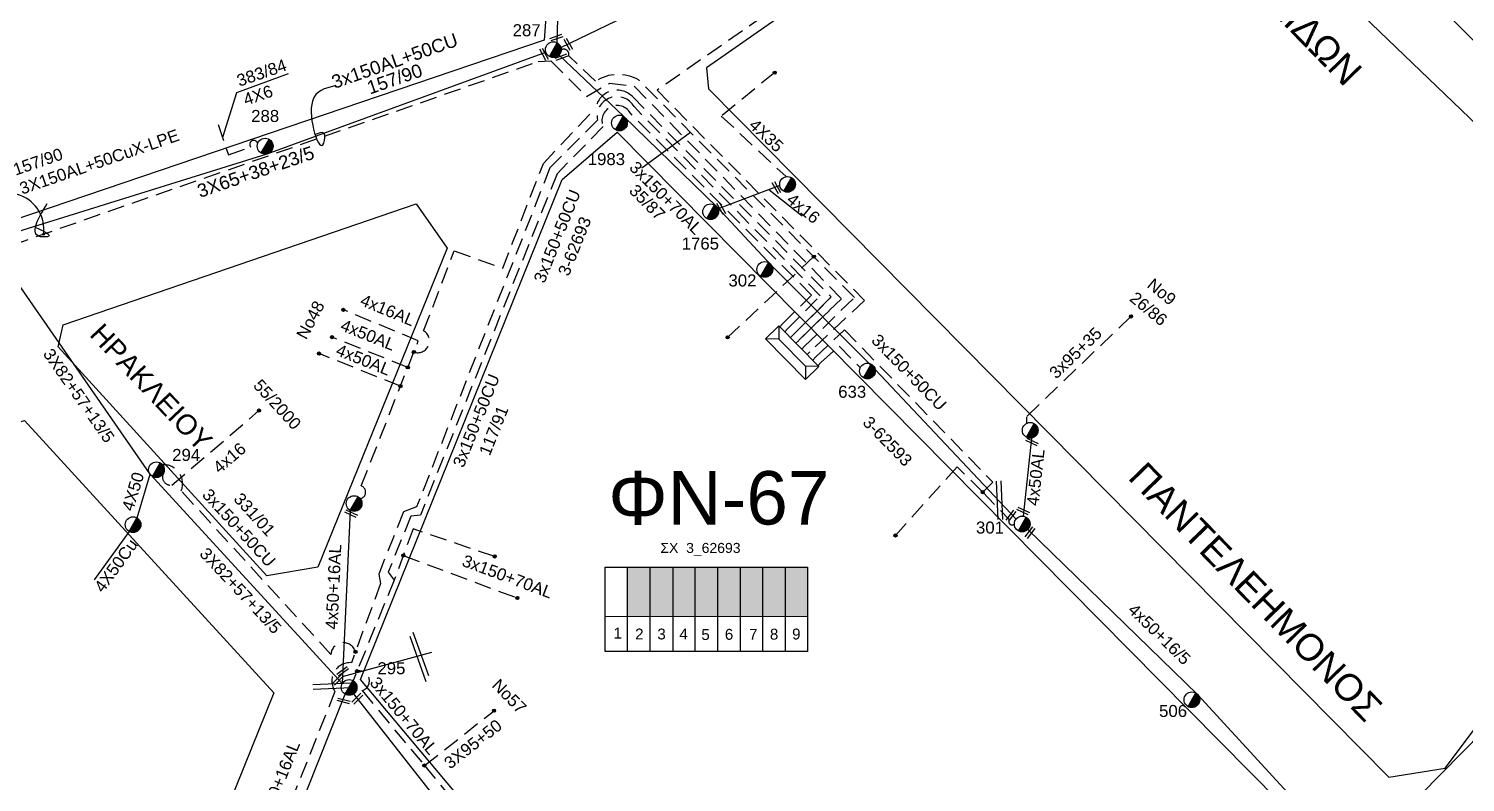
# Model space of a CAD drawing. Header units: millimetres. Extents: x 1421 to 7149, y 883 to 1925.
# Drawn here: x 5531.3 to 5746.6, y 1539.6 to 1652.5 of the extents above; entities that cross this region are included whole.
import ezdxf
from ezdxf.enums import TextEntityAlignment as Align

# ---------------------------------------------------------------- set-up
doc = ezdxf.new("R2010")
doc.units = ezdxf.units.MM
doc.linetypes.add('DASHED', pattern=[19.05, 12.7, -6.35])
for name, color, linetype in [('3x65+38+23_5', 7, 'Continuous'), ('3x82+57+13_5', 7, 'Continuous'), ('4 X 50 + 13.5', 7, 'SYN_LINE'), ('4X35', 7, 'DASHED'), ('4x50+16_5', 7, 'Continuous'), ('Pillar', 7, 'Continuous'), ('Άγνωστα', 7, 'Continuous'), ('Γυμνά εναέρια ΧΤ (3Φ)   4x16AL', 7, 'Continuous'), ('Γυμνά εναέρια ΧΤ (3Φ)   4x50CU', 7, 'Continuous'), ('Γυμνά εναέρια ΧΤ (3Φ) 4x50AL', 7, 'Continuous'), ('Γυμνά εναέρια ΧΤ και ΦΟΠ (3Φ)   4x50+16AL', 7, 'Continuous'), ('Καλωδια Χ.Τ 3x95+35', 7, 'DASHED'), ('Καλωδια ΧΤ  3X95+50', 7, 'Continuous'), ('Καλώδια ΧΤ   3x150+50CU', 7, 'DASHED'), ('Καλώδια ΧΤ   3x150+70AL', 7, 'DASHED'), ('Καλώδια ΧΤ   3x150+70AL @ 1', 7, 'DASHED'), ('Καλώδια ΧΤ   3x150AL+50CU', 7, 'DASHED'), ('Μηχανική τομή', 7, 'Continuous'), ('Στύλος ΦΜ', 7, 'Continuous'), ('Στύλος ΦΜ @ 1', 7, 'Continuous'), ('Συνδέσεις', 7, 'Continuous'), ('Συνεστραμμένα ΧΤ   3x70+54.6+25 AL', 7, 'SYN_LINE'), ('Τομή', 7, 'Continuous'), ('Υποσταθμός πόλεως', 7, 'Continuous'), ('Υπόβαθρο ΔΕΗ', 7, 'Continuous'), ('Υπόγεια καλώδια Παροχών ΧΤ   4x16AL', 7, 'DASHED'), ('Υπόγεια καλώδια Παροχών ΧΤ   4x50AL', 7, 'DASHED')]:
    doc.layers.add(name, color=color, linetype=linetype)
doc.styles.add('arial', font='ARIAL.TTF')
doc.styles.get("Standard").update_dxf_attribs({"font": 'ARIAL.TTF'})
doc.linetypes.add('SYN_LINE', pattern='A,0.5,-0.0001,["/\\/\\/\\/",Standard,S=0.1,R=0,X=0,Y=-0.05],-0.25', length=0.7501)

# ---------------------------------------------------------------- blocks, each defined once
blk = doc.blocks.new('ΥΠΑΡΧΩΝ ΤΣΙΜΕΝΤΕΝΙΟΣ ΣΤΥΛΟΣ')
at = {"layer": 'Στύλος ΦΜ'}
blk.add_hatch(color=256, dxfattribs=at).paths.add_polyline_path([(-1.29, -2.28, 0.574793), (2.62, 0, 0.268822), (1.3, 2.27)])
blk.add_line((-1.29, -2.28), (1.3, 2.27), dxfattribs=at)
blk.add_circle((0, 0), 2.62, dxfattribs=at)
at = {"layer": 'Στύλος ΦΜ', "flags": 4}
for tag, p in [('ΑΡΙΘΜΟΣ', (-4.68, 8.05)), ('ΤΥΠΟΣ', (-4.91, 3.03))]:
    blk.add_attdef(tag, p, '', height=4, dxfattribs=at)
blk = doc.blocks.new('ΥΠΟΣΤΑΘΜΟΣ ΠΟΛΕΩΣ 8 ΑΝΑΧΩΡΗΣΕΩΝ')
at = {"layer": 'Υποσταθμός πόλεως', "linetype": 'Continuous', "ltscale": 40}
for p, q in [((-8.18, -2.82), (-8.18, -4)), ((-5.9, -2.82), (-5.9, -4)), ((-3.55, -2.82), (-3.55, -4)), ((-1.28, -2.82), (-1.28, -4)), ((1.23, -2.82), (1.23, -4)), ((3.56, -2.82), (3.56, -4)), ((6.03, -2.82), (6.03, -4)), ((8.16, -2.82), (8.16, -4))]:
    blk.add_line(p, q, dxfattribs=at)
blk.add_lwpolyline([(-8.57, 2.82), (8.57, 2.82), (8.57, -2.82), (-8.57, -2.82)], close=True, dxfattribs=at)
for points in [[(-5.75, 0), (-8.57, 2.82)], [(5.75, 0), (8.57, 2.82)], [(-8.57, -2.82), (-5.75, 0)], [(-5.75, 0), (5.75, 0)], [(8.57, -2.82), (5.75, 0)]]:
    blk.add_lwpolyline(points, dxfattribs=at)
at = {"layer": 'Υποσταθμός πόλεως', "linetype": 'SYN_LINE', "ltscale": 40, "flags": 1}
for tag, p in [('ΜΕΤΑΣΧΗΜΑΤΙΣΜΟΣ', (9.59, 1.44)), ('ΙΣΧΥΣ', (9.57, -1.35)), ('ΑΡΙΘΜΟΣ', (9.69, -4.07))]:
    blk.add_attdef(tag, p, '', height=1.8, dxfattribs=at)
blk = doc.blocks.new('_ΣΥΝΔΕΣΗ')
at = {"layer": 'Συνδέσεις', "linetype": 'SYN_LINE', "ltscale": 40}
blk.add_hatch(color=256, dxfattribs=at).paths.add_polyline_path([(0.5, -0.01, 1), (-0.5, -0.01, 1)])
at = {"layer": 'Συνδέσεις'}
blk.add_circle((0, -0.01), 0.5, dxfattribs=at)
blk = doc.blocks.new('ΜΗΧΑΝΙΚΗ ΤΟΜΗ')
at = {"layer": 'Μηχανική τομή', "ltscale": 40}
for p, q in [((-3.67, 1.17), (3.91, 1.17)), ((3.91, -0.38), (-3.67, -0.38))]:
    blk.add_line(p, q, dxfattribs=at)
blk = doc.blocks.new('ΤΟΜΗ')
at = {"layer": 'Τομή', "ltscale": 40}
for p, q in [((10.95, 0.22), (-12.13, 0.22)), ((10.95, -2.57), (-12.13, -2.57))]:
    blk.add_line(p, q, dxfattribs=at)

msp = doc.modelspace()

# ---------------------------------------------------------------- hatches: boundary and pattern name
at = {"layer": 'Pillar', "linetype": 'DASHED', "lineweight": -3, "ltscale": 0.2}
h = msp.add_hatch(color=151, dxfattribs=at)
h.dxf.hatch_style = 1
h.paths.add_polyline_path([(5621.01, 1564.43), (5624.4, 1564.43), (5624.4, 1571.81), (5621.01, 1571.81)])
h = msp.add_hatch(color=27, dxfattribs=at)
h.dxf.hatch_style = 1
h.paths.add_polyline_path([(5624.49, 1564.44), (5627.87, 1564.43), (5627.87, 1571.81), (5624.49, 1571.81)])
h = msp.add_hatch(color=1, dxfattribs=at)
h.dxf.hatch_style = 1
h.paths.add_polyline_path([(5627.89, 1564.36), (5631.18, 1564.35), (5631.18, 1571.72), (5627.89, 1571.72)])
h = msp.add_hatch(color=50, dxfattribs=at)
h.dxf.hatch_style = 1
h.paths.add_polyline_path([(5634.57, 1571.78), (5631.19, 1571.78), (5631.19, 1564.41), (5634.57, 1564.41)])
h = msp.add_hatch(color=30, dxfattribs=at)
h.dxf.hatch_style = 1
h.paths.add_polyline_path([(5638.09, 1571.75), (5634.65, 1571.75), (5634.65, 1564.38), (5638.09, 1564.38)])
h = msp.add_hatch(color=85, dxfattribs=at)
h.dxf.hatch_style = 1
h.paths.add_polyline_path([(5641.37, 1571.78), (5637.98, 1571.78), (5637.98, 1564.4), (5641.37, 1564.4)])
h = msp.add_hatch(color=5, dxfattribs=at)
h.dxf.hatch_style = 1
h.paths.add_polyline_path([(5644.72, 1571.79), (5641.34, 1571.79), (5641.34, 1564.41), (5644.72, 1564.41)])
h = msp.add_hatch(color=6, dxfattribs=at)
h.dxf.hatch_style = 1
h.paths.add_polyline_path([(5648.04, 1571.79), (5644.66, 1571.79), (5644.66, 1564.41), (5648.04, 1564.41)])

# ---------------------------------------------------------------- linework, layer by layer
at = {"layer": '3x65+38+23_5', "color": 30, "lineweight": -3, "ltscale": 0.2}
for points in [[(5567.03, 1633.76), (5608.8, 1648.98)], [(5527.42, 1621.42), (5567.03, 1633.76)]]:
    msp.add_lwpolyline(points, dxfattribs=at)
at = {"layer": '3x82+57+13_5', "color": 1, "lineweight": -3, "ltscale": 0.2}
for p, q in [((5549.47, 1585.73), (5525.73, 1620)), ((5578.29, 1554.35), (5549.47, 1585.73))]:
    msp.add_line(p, q, dxfattribs=at)
at = {"layer": '3x82+57+13_5', "color": 6, "lineweight": -3, "ltscale": 0.1}
msp.add_lwpolyline([(5579.99, 1552.8), (5606.52, 1518.95), (5619.06, 1507.1)], dxfattribs=at)
at = {"layer": '4 X 50 + 13.5', "color": 85, "lineweight": -3, "ltscale": 20}
msp.add_lwpolyline([(5696.35, 1703.58), (5712.7, 1685.25), (5741.13, 1657.42), (5768.9, 1629.89), (5792.75, 1607.84)], dxfattribs=at)
at = {"layer": '4X35', "color": 30, "lineweight": -3, "ltscale": 0.2}
msp.add_lwpolyline([(5643.09, 1645.92), (5635.09, 1639.41), (5644.79, 1630.33)], dxfattribs=at)
at = {"layer": '4x50+16_5', "color": 30, "lineweight": -3, "ltscale": 0.1}
msp.add_lwpolyline([(5679.26, 1579), (5658.14, 1601.42), (5642.63, 1617), (5634.47, 1625.74), (5620.41, 1639.39), (5610.77, 1648.55)], dxfattribs=at)
at = {"layer": '4x50+16_5', "color": 50, "lineweight": -3, "ltscale": 0.1}
msp.add_lwpolyline([(5681.03, 1577.44), (5706.53, 1552.67), (5728.92, 1528.21)], dxfattribs=at)
at = {"layer": 'Pillar', "lineweight": -3, "ltscale": 40}
for points in [[(5617.68, 1559.16), (5617.68, 1571.8), (5648.02, 1571.8), (5648.02, 1559.13), (5617.68, 1559.17)], [(5621.01, 1559.16), (5621.01, 1571.8)], [(5624.45, 1559.16), (5624.45, 1571.8)], [(5627.89, 1559.15), (5627.89, 1571.8)], [(5631.19, 1559.15), (5631.19, 1571.8)], [(5634.57, 1559.15), (5634.57, 1571.8)], [(5637.97, 1559.14), (5637.97, 1571.8)], [(5641.31, 1559.14), (5641.31, 1571.8)], [(5644.7, 1559.14), (5644.7, 1571.8)], [(5617.68, 1564.45), (5648.02, 1564.42)]]:
    msp.add_lwpolyline(points, dxfattribs=at)
at = {"layer": 'Άγνωστα', "lineweight": -3, "ltscale": 0.1}
for p, q in [((5570.16, 1645.75), (5562.42, 1642.89)), ((5562.42, 1642.89), (5560.35, 1636.19)), ((5623.17, 1631.63), (5630.48, 1636.98)), ((5647.22, 1624.39), (5642.22, 1628.37))]:
    msp.add_line(p, q, dxfattribs=at)
for points in [[(5588.42, 1561.43), (5590.79, 1554.65)], [(5588.88, 1562.03), (5591.23, 1555.58)], [(5578.34, 1555.43), (5591.7, 1559.06)]]:
    msp.add_lwpolyline(points, dxfattribs=at)
msp.add_spline([(5577.17, 1643.95), (5573.81, 1641.66), (5575.53, 1635.36), (5575.5, 1636.86), (5574.28, 1636.67)], degree=3, dxfattribs=at)
at = {"layer": 'Γυμνά εναέρια ΧΤ (3Φ)   4x16AL', "color": 30, "lineweight": -3, "ltscale": 0.1}
msp.add_lwpolyline([(5643.85, 1628.99), (5634.6, 1625.49)], dxfattribs=at)
at = {"layer": 'Γυμνά εναέρια ΧΤ (3Φ)   4x50CU', "color": 5, "linetype": 'SYN_LINE', "lineweight": -3, "ltscale": 20}
msp.add_line((5546.34, 1577.16), (5541.11, 1569.89), dxfattribs=at)
at = {"layer": 'Γυμνά εναέρια ΧΤ (3Φ) 4x50AL', "color": 5, "lineweight": -3, "ltscale": 0.2}
msp.add_line((5547.52, 1579.2), (5549.47, 1585.73), dxfattribs=at)
at = {"layer": 'Γυμνά εναέρια ΧΤ (3Φ) 4x50AL', "color": 50, "lineweight": -3, "ltscale": 0.1}
msp.add_lwpolyline([(5681.6, 1591.15), (5680.32, 1579.44)], dxfattribs=at)
at = {"layer": 'Γυμνά εναέρια ΧΤ και ΦΟΠ (3Φ)   4x50+16AL', "color": 1, "lineweight": -3, "ltscale": 0.2}
msp.add_line((5579.48, 1580.31), (5578.29, 1554.35), dxfattribs=at)
at = {"layer": 'Γυμνά εναέρια ΧΤ και ΦΟΠ (3Φ)   4x50+16AL', "color": 6, "lineweight": -3, "ltscale": 0.2}
msp.add_lwpolyline([(5567.21, 1523.89), (5578.73, 1552.74)], dxfattribs=at)
at = {"layer": 'Καλωδια Χ.Τ 3x95+35', "color": 50, "lineweight": -3, "ltscale": 0.2}
msp.add_lwpolyline([(5696.49, 1609.38), (5680.84, 1594.35), (5680.84, 1593.35)], dxfattribs=at)
at = {"layer": 'Καλωδια ΧΤ  3X95+50', "color": 85, "linetype": 'DASHED', "lineweight": -3, "ltscale": 0.2}
msp.add_lwpolyline([(5590.59, 1542.06), (5601.03, 1550.28)], dxfattribs=at)
at = {"layer": 'Καλωδια ΧΤ  3X95+50', "color": 7, "lineweight": -3}
msp.add_spline([(5532.22, 1622.77), (5534.3, 1621.39), (5533.05, 1621.33), (5534.05, 1626.3)], degree=3, dxfattribs=at)
at = {"layer": 'Καλώδια ΧΤ   3x150+50CU', "color": 6, "lineweight": -3, "ltscale": 0.2}
msp.add_lwpolyline([(5701.69, 1684.18, 1.215481), (5699.96, 1685.75), (5694.55, 1691.33), (5625.46, 1643.29), (5656.55, 1611.78), (5648.38, 1604.1)], format="xyb", dxfattribs=at)
at = {"layer": 'Καλώδια ΧΤ   3x150+50CU', "color": 5, "lineweight": -3, "ltscale": 0.2}
for points in [[(5645.01, 1607.5), (5649.93, 1612.47), (5622.01, 1640.82, 0.846723), (5616.52, 1638.81), (5609.41, 1631.66), (5589.42, 1580.83), (5587.47, 1580.07), (5583.74, 1570.76), (5584.03, 1569.33), (5579.65, 1557.48, 0.62456), (5577.19, 1553.17), (5565.57, 1524.04, 0.178072), (5563.84, 1520.06)], [(5580.26, 1559.11, 0.845679), (5576.58, 1558.72), (5554.15, 1583.24, 0.547444), (5551.34, 1587.16)]]:
    msp.add_lwpolyline(points, format="xyb", dxfattribs=at)
at = {"layer": 'Καλώδια ΧΤ   3x150+50CU', "color": 85, "lineweight": -3, "ltscale": 0.2}
msp.add_lwpolyline([(5644.26, 1608.26), (5648.63, 1612.57), (5621.43, 1639.88, 0.933466), (5617.38, 1637.83), (5610.47, 1630.75), (5589.99, 1579.61), (5588.54, 1579.42), (5585.18, 1571.03), (5586.08, 1569.85), (5579.9, 1554.79)], format="xyb", dxfattribs=at)
at = {"layer": 'Καλώδια ΧΤ   3x150+50CU', "color": 50, "lineweight": -3, "ltscale": 0.2}
msp.add_lwpolyline([(5649.21, 1603.26), (5653.54, 1607.39), (5675.79, 1584.53), (5674.27, 1583.03), (5670.42, 1586.84), (5661.2, 1576.56)], dxfattribs=at)
at = {"layer": 'Καλώδια ΧΤ   3x150+50CU', "color": 30, "lineweight": -3, "ltscale": 0.2}
msp.add_lwpolyline([(5650.01, 1602.45), (5652.73, 1604.91), (5655.92, 1601.7)], dxfattribs=at)
at = {"layer": 'Καλώδια ΧΤ   3x150+50CU', "color": 50, "lineweight": -3, "ltscale": 0.2}
msp.add_lwpolyline([(5674.27, 1583.03), (5678.24, 1578.92, 0.866186), (5679.01, 1578.26, 5.188811)], format="xyb", dxfattribs=at)
at = {"layer": 'Καλώδια ΧΤ   3x150+70AL', "color": 151, "lineweight": -3, "ltscale": 0.2}
msp.add_lwpolyline([(5647.58, 1604.91), (5655.03, 1612.21), (5622.7, 1644.82, 0.282493), (5616.24, 1644.62), (5612.22, 1648.45, 0.685834), (5611.09, 1649.32)], format="xyb", dxfattribs=at)
msp.add_lwpolyline([(5648.96, 1618.34), (5636.03, 1606.23)], dxfattribs=at)
at = {"layer": 'Καλώδια ΧΤ   3x150+70AL', "color": 85, "lineweight": -3, "ltscale": 0.2}
for points in [[(5601.13, 1573.4), (5588.89, 1577.52), (5586.08, 1569.85)], [(5587.43, 1573.55), (5604.52, 1567.17)]]:
    msp.add_lwpolyline(points, dxfattribs=at)
msp.add_lwpolyline([(5580.48, 1556.2, -0.985698), (5581.26, 1553.3), (5590.59, 1542.06)], format="xyb", dxfattribs=at)
at = {"layer": 'Καλώδια ΧΤ   3x150AL+50CU', "color": 27, "linetype": 'DASHED', "lineweight": -3, "ltscale": 0.2}
msp.add_lwpolyline([(5527.28, 1620.37), (5528.83, 1620.08), (5607.66, 1647.58), (5609.55, 1647.7), (5614.87, 1642.35), (5618.31, 1644.35), (5622.05, 1643.88), (5653.09, 1612.03), (5646.7, 1605.8), (5653.09, 1612.03)], dxfattribs=at)
at = {"layer": 'Καλώδια ΧΤ   3x150AL+50CU', "color": 1, "lineweight": -3, "ltscale": 0.2}
msp.add_lwpolyline([(5589.01, 1604.04, 0.907965), (5590.48, 1607.23), (5595.07, 1619.21), (5602.34, 1616.61), (5608.42, 1632.31), (5616.28, 1640.64, -0.598027), (5621.72, 1642.37), (5651.58, 1612.29), (5645.88, 1606.63), (5651.58, 1612.29)], format="xyb", dxfattribs=at)
at = {"layer": 'Καλώδια ΧΤ   3x150AL+50CU', "color": 30, "lineweight": -3, "ltscale": 0.2}
msp.add_lwpolyline([(5559.68, 1638.16), (5561.22, 1633.62), (5564.57, 1634.75, -1.355124), (5565.61, 1635.25, -1.355124)], format="xyb", dxfattribs=at)
for points in [[(5633.51, 1625.07), (5633.5, 1625.07)], [(5656.99, 1601.2), (5656.99, 1601.2)]]:
    msp.add_lwpolyline(points, dxfattribs=at)
at = {"layer": 'Καλώδια ΧΤ   3x150AL+50CU', "color": 1, "lineweight": -3, "ltscale": 0.2}
msp.add_lwpolyline([(5581.12, 1583.97), (5589.68, 1605.73)], dxfattribs=at)
at = {"layer": 'Καλώδια ΧΤ   3x150AL+50CU', "color": 85, "lineweight": -3, "ltscale": 0.2}
msp.add_lwpolyline([(5590.59, 1542.06), (5618.06, 1508.94), (5613.88, 1501.74), (5612.08, 1503.59)], dxfattribs=at)
at = {"layer": 'Καλώδια ΧΤ   3x150AL+50CU', "color": 1, "lineweight": -3, "ltscale": 0.2}
msp.add_arc((5580.79, 1583.03), 0.999, 281.8765, 70.8971, dxfattribs=at)
at = {"layer": 'Συνεστραμμένα ΧΤ   3x70+54.6+25 AL', "color": 151, "lineweight": -3, "ltscale": 20}
for points in [[(5611.05, 1649.68), (5641.52, 1664.44)], [(5610.5, 1650.38), (5610.63, 1655.72)]]:
    msp.add_lwpolyline(points, dxfattribs=at)
at = {"layer": 'Συνεστραμμένα ΧΤ   3x70+54.6+25 AL', "color": 50, "lineweight": -3, "ltscale": 20}
msp.add_lwpolyline([(5755.47, 1553.51), (5730.54, 1528.18)], dxfattribs=at)
at = {"layer": 'Υπόβαθρο ΔΕΗ', "lineweight": -3, "ltscale": 0.2}
for points in [[(5526.19, 1622.88), (5504.69, 1666.64), (5565.66, 1693.83), (5608.95, 1656.26), (5608.52, 1650.8), (5526.19, 1622.88)], [(5632.86, 1646.63), (5633.19, 1643.51), (5735.15, 1540.34), (5743.56, 1541.68), (5787.62, 1600.36), (5694.57, 1689.69), (5632.86, 1646.63)], [(5672.31, 1452.99), (5667.56, 1451.81), (5581.02, 1554.95), (5611.25, 1629.89), (5619.48, 1637.02), (5727.86, 1527.43), (5672.31, 1452.99)], [(5574.64, 1571.8), (5566.96, 1570.52), (5535.68, 1604.84), (5536.47, 1608.1), (5589.38, 1626.25), (5593.98, 1619.62), (5574.64, 1571.8)], [(5544.08, 1511.93), (5503.17, 1543.12), (5525.75, 1592.37), (5530.65, 1593.77), (5568.02, 1552.98), (5552.22, 1513.82), (5544.08, 1511.93)]]:
    msp.add_lwpolyline(points, dxfattribs=at)
at = {"layer": 'Υπόβαθρο ΔΕΗ', "lineweight": -3}
msp.add_arc((5528.19, 1622.47), 5.36, 351.8269, 147.4459, dxfattribs=at)
at = {"layer": 'Υπόγεια καλώδια Παροχών ΧΤ   4x16AL', "color": 1, "lineweight": -3, "ltscale": 0.2}
for points in [[(5589.68, 1605.73), (5578.45, 1610.37)], [(5552.74, 1584.1), (5565.8, 1595.26)]]:
    msp.add_lwpolyline(points, dxfattribs=at)
msp.add_arc((5552.57, 1585.32), 1.23, 146.3938, 277.8956, dxfattribs=at)
at = {"layer": 'Υπόγεια καλώδια Παροχών ΧΤ   4x50AL', "color": 1, "lineweight": -3, "ltscale": 0.2}
for points in [[(5588.11, 1601.74), (5576.74, 1606.27)], [(5587, 1598.92), (5574.8, 1603.81)]]:
    msp.add_lwpolyline(points, dxfattribs=at)

# ---------------------------------------------------------------- block references
at = {"layer": 'Καλώδια ΧΤ   3x150+70AL @ 1', "lineweight": -3, "ltscale": 40}
ref = msp.add_blockref('ΥΠΑΡΧΩΝ ΤΣΙΜΕΝΤΕΝΙΟΣ ΣΤΥΛΟΣ', (5633.5, 1625.07), dxfattribs=dict(at, xscale=0.4499999999998181, yscale=0.4499999999998181, zscale=0.4499999999998181))
ref.add_attrib('ΑΡΙΘΜΟΣ', '1765', (5629.15, 1619.4), dxfattribs={"layer": 'Στύλος ΦΜ', "height": 1.8, "flags": 4})
at = {"layer": 'Μηχανική τομή', "lineweight": -3}
for p, xscale, yscale, zscale, rotation in [((5610.37, 1651.07), 0.2499999999980122, 0.2499999999980122, 0.2499999999980122, 19.59428962967354), ((5608.61, 1648.7), 0.2499999999978491, 0.2499999999978491, 0.2499999999978491, 119.0636135650856), ((5612.25, 1650.17), 0.2499999999978491, 0.2499999999978491, 0.2499999999978491, 119.0636135650856), ((5611.13, 1648.13), 0.2499999999980122, 0.2499999999980122, 0.2499999999980122, 19.59428962967354), ((5643.45, 1628.71), 0.2499999999978491, 0.2499999999978491, 0.2499999999978491, 119.0636135650856), ((5635.17, 1625.58), 0.2499999999978491, 0.2499999999978491, 0.2499999999978491, 119.0636135650856), ((5681.73, 1590.63), 0.2499999999976485, 0.2499999999976485, 0.2499999999976485, 154.8121358093408), ((5579.67, 1579.89), 0.2499999999980987, 0.2499999999980987, 0.2499999999980987, 155.1746157474965), ((5678.56, 1579.41), 0.2499999999981382, 0.2499999999981382, 0.2499999999981382, 52.50792183239712), ((5680.39, 1580.29), 0.2499999999976485, 0.2499999999976485, 0.2499999999976485, 154.8121358093408), ((5681.42, 1576.87), 0.2499999999981382, 0.2499999999981382, 0.2499999999981382, 52.50792183239712), ((5578.31, 1556.27), 0.2499999999977718, 0.2499999999977718, 0.2499999999977718, 216.1286335223851), ((5577.59, 1555), 0.2499999999985983, 0.2499999999985983, 0.2499999999985983, 225.6237540572353), ((5580.49, 1552.18), 0.2499999999985984, 0.2499999999985984, 0.2499999999985984, 225.6237540572353), ((5578.54, 1551.84), 0.2499999999986828, 0.2499999999986828, 0.2499999999986828, 165.8988648682782)]:
    msp.add_blockref('ΜΗΧΑΝΙΚΗ ΤΟΜΗ', p, dxfattribs=dict(at, xscale=xscale, yscale=yscale, zscale=zscale, rotation=rotation))
at = {"layer": 'Στύλος ΦΜ @ 1', "lineweight": -3, "ltscale": 40}
ref = msp.add_blockref('ΥΠΑΡΧΩΝ ΤΣΙΜΕΝΤΕΝΙΟΣ ΣΤΥΛΟΣ', (5609.91, 1649.36), dxfattribs=dict(at, xscale=0.4499999999998181, yscale=0.4499999999998181, zscale=0.4499999999998181))
ref.add_attrib('ΑΡΙΘΜΟΣ', '287', (5603.82, 1651.38), dxfattribs={"layer": 'Στύλος ΦΜ', "height": 1.8, "flags": 4})
ref = msp.add_blockref('ΥΠΑΡΧΩΝ ΤΣΙΜΕΝΤΕΝΙΟΣ ΣΤΥΛΟΣ', (5566.73, 1634.9), dxfattribs=dict(at, xscale=0.4499999999998181, yscale=0.4499999999998181, zscale=0.4499999999998181))
ref.add_attrib('ΑΡΙΘΜΟΣ', '288', (5564.63, 1638.53), dxfattribs={"layer": 'Στύλος ΦΜ', "height": 1.8, "flags": 4})
ref = msp.add_blockref('ΥΠΑΡΧΩΝ ΤΣΙΜΕΝΤΕΝΙΟΣ ΣΤΥΛΟΣ', (5619.82, 1638.37), dxfattribs=dict(at, xscale=0.4499999999998181, yscale=0.4499999999998181, zscale=0.4499999999998181))
ref.add_attrib('ΑΡΙΘΜΟΣ', '1983', (5615.07, 1632.06), dxfattribs={"layer": 'Στύλος ΦΜ', "height": 1.8, "flags": 4})
at = {"layer": 'Στύλος ΦΜ @ 1', "lineweight": -3, "ltscale": 40, "xscale": 0.4499999999998181, "yscale": 0.4499999999998181, "zscale": 0.4499999999998181}
for p in [(5645.02, 1629.17), (5681.39, 1592.31), (5580.06, 1581.33), (5546.93, 1578.17)]:
    msp.add_blockref('ΥΠΑΡΧΩΝ ΤΣΙΜΕΝΤΕΝΙΟΣ ΣΤΥΛΟΣ', p, dxfattribs=at)
at = {"layer": 'Στύλος ΦΜ @ 1', "lineweight": -3, "ltscale": 40}
ref = msp.add_blockref('ΥΠΑΡΧΩΝ ΤΣΙΜΕΝΤΕΝΙΟΣ ΣΤΥΛΟΣ', (5641.61, 1616.42), dxfattribs=dict(at, xscale=0.4499999999998181, yscale=0.4499999999998181, zscale=0.4499999999998181))
ref.add_attrib('ΑΡΙΘΜΟΣ', '302', (5636.16, 1613.87), dxfattribs={"layer": 'Στύλος ΦΜ', "height": 1.8, "flags": 4})
ref = msp.add_blockref('ΥΠΑΡΧΩΝ ΤΣΙΜΕΝΤΕΝΙΟΣ ΣΤΥΛΟΣ', (5656.99, 1601.2), dxfattribs=dict(at, xscale=0.4499999999998181, yscale=0.4499999999998181, zscale=0.4499999999998181))
ref.add_attrib('ΑΡΙΘΜΟΣ', '633', (5652.61, 1597.19), dxfattribs={"layer": 'Στύλος ΦΜ', "height": 1.8, "flags": 4})
ref = msp.add_blockref('ΥΠΑΡΧΩΝ ΤΣΙΜΕΝΤΕΝΙΟΣ ΣΤΥΛΟΣ', (5550.43, 1586.4), dxfattribs=dict(at, xscale=0.4499999999998181, yscale=0.4499999999998181, zscale=0.4499999999998181))
ref.add_attrib('ΑΡΙΘΜΟΣ', '294', (5552.79, 1587.72), dxfattribs={"layer": 'Στύλος ΦΜ', "height": 1.8, "flags": 4})
ref = msp.add_blockref('ΥΠΑΡΧΩΝ ΤΣΙΜΕΝΤΕΝΙΟΣ ΣΤΥΛΟΣ', (5680.19, 1578.27), dxfattribs=dict(at, xscale=0.4499999999998181, yscale=0.4499999999998181, zscale=0.4499999999998181))
ref.add_attrib('ΑΡΙΘΜΟΣ', '301', (5673.26, 1576.83), dxfattribs={"layer": 'Στύλος ΦΜ', "height": 1.8, "flags": 4})
ref = msp.add_blockref('ΥΠΑΡΧΩΝ ΤΣΙΜΕΝΤΕΝΙΟΣ ΣΤΥΛΟΣ', (5579.31, 1553.77), dxfattribs=dict(at, xscale=0.4499999999998181, yscale=0.4499999999998181, zscale=0.4499999999998181))
ref.add_attrib('ΑΡΙΘΜΟΣ', '295', (5583.55, 1555.75), dxfattribs={"layer": 'Στύλος ΦΜ', "height": 1.8, "flags": 4})
ref = msp.add_blockref('ΥΠΑΡΧΩΝ ΤΣΙΜΕΝΤΕΝΙΟΣ ΣΤΥΛΟΣ', (5705.62, 1551.92), dxfattribs=dict(at, xscale=0.4499999999998181, yscale=0.4499999999998181, zscale=0.4499999999998181))
ref.add_attrib('ΑΡΙΘΜΟΣ', '506', (5700.7, 1549.34), dxfattribs={"layer": 'Στύλος ΦΜ', "height": 1.8, "flags": 4})
at = {"layer": 'Συνδέσεις', "lineweight": -3}
for p, xscale, yscale, zscale in [((5643.09, 1645.93), 0.4777242751392805, 0.4777242751392805, 0.4777242751392805), ((5533.5, 1621.71), 0.25, 0.25, 0.25), ((5648.96, 1618.35), 0.4777242751392805, 0.4777242751392805, 0.4777242751392805), ((5578.45, 1610.37), 0.4777242751392805, 0.4777242751392805, 0.4777242751392805), ((5696.5, 1609.38), 0.4777242751392805, 0.4777242751392805, 0.4777242751392805), ((5576.74, 1606.28), 0.4777242751392805, 0.4777242751392805, 0.4777242751392805), ((5636.04, 1606.24), 0.4777242751392805, 0.4777242751392805, 0.4777242751392805), ((5574.8, 1603.82), 0.4777242751392805, 0.4777242751392805, 0.4777242751392805), ((5589.02, 1604.05), 0.4777242751392805, 0.4777242751392805, 0.4777242751392805), ((5588.11, 1601.75), 0.4777242751392805, 0.4777242751392805, 0.4777242751392805), ((5587, 1598.93), 0.4777242751392805, 0.4777242751392805, 0.4777242751392805), ((5565.8, 1595.27), 0.4777242751392805, 0.4777242751392805, 0.4777242751392805), ((5674.27, 1583.04), 0.4777242751392805, 0.4777242751392805, 0.4777242751392805), ((5661.2, 1576.56), 0.4777242751392805, 0.4777242751392805, 0.4777242751392805), ((5587.44, 1573.56), 0.4777242751392805, 0.4777242751392805, 0.4777242751392805), ((5601.13, 1573.41), 0.4777242751392805, 0.4777242751392805, 0.4777242751392805), ((5604.53, 1567.18), 0.4777242751392805, 0.4777242751392805, 0.4777242751392805), ((5580.26, 1559.11), 0.4777242751392805, 0.4777242751392805, 0.4777242751392805), ((5580.48, 1556.2), 0.4777242751392805, 0.4777242751392805, 0.4777242751392805), ((5601.03, 1550.29), 0.4777242751392805, 0.4777242751392805, 0.4777242751392805), ((5590.59, 1542.07), 0.4777242751392805, 0.4777242751392805, 0.4777242751392805)]:
    msp.add_blockref('_ΣΥΝΔΕΣΗ', p, dxfattribs=dict(at, xscale=xscale, yscale=yscale, zscale=zscale))
at = {"layer": 'Τομή', "lineweight": -3}
for p, xscale, yscale, zscale, rotation in [((5676.48, 1581.95), 0.2500000000000978, 0.2500000000000978, 0.2500000000000978, 92.44370477084998), ((5576.63, 1553.69), 0.249999999999611, 0.249999999999611, 0.249999999999611, 182.3960207500101)]:
    msp.add_blockref('ΤΟΜΗ', p, dxfattribs=dict(at, xscale=xscale, yscale=yscale, zscale=zscale, rotation=rotation))
at = {"layer": 'Υποσταθμός πόλεως', "lineweight": -3, "xscale": 0.4999999999999959, "yscale": 0.4999999999999959, "zscale": 0.4999999999999959, "rotation": 134.6820455136534}
msp.add_blockref('ΥΠΟΣΤΑΘΜΟΣ ΠΟΛΕΩΣ 8 ΑΝΑΧΩΡΗΣΕΩΝ', (5645.71, 1603.95), dxfattribs=at)

# ---------------------------------------------------------------- texts
at = {"lineweight": -3, "ltscale": 40, "width": 64.8866, "attachment_point": 1, "style": 'arial'}
for s, insert, char_height, rotation in [('ΗΡΑΚΛΕΙΔΩΝ', (5706.21, 1672.34), 4, 314.1922), ('ΗΡΑΚΛΕΙΟΥ', (5542.44, 1608.61), 3, 313.3288), ('ΠΑΝΤΕΛΕΗΜΟΝΟΣ', (5698.74, 1587.89), 4, 314.1922)]:
    msp.add_mtext(s, dxfattribs=dict(at, insert=insert, char_height=char_height, rotation=rotation))
at = {"layer": 'Pillar', "lineweight": -3, "ltscale": 30, "char_height": 1.63, "width": 11.2573, "attachment_point": 1}
for s, insert in [('1', (5618.93, 1562.73)), ('2', (5622.17, 1562.59)), ('3', (5625.5, 1562.59)), ('4', (5628.8, 1562.59)), ('5', (5632.1, 1562.51)), ('6', (5635.62, 1562.54)), ('7', (5639.25, 1562.54)), ('8', (5642.37, 1562.56)), ('9', (5645.7, 1562.59))]:
    msp.add_mtext(s, dxfattribs=dict(at, insert=insert))
at = {"layer": 'Άγνωστα', "lineweight": -3, "ltscale": 0.1}
for s, height, rotation, p in [('3x150AL+50CU', 2, 19.2312, (5586.13, 1647.69)), ('157/90', 2, 19.2312, (5586.13, 1644.98)), ('4X35', 1.8, 316.8799, (5641.85, 1636.51)), ('3x150+70AL', 1.8, 314.7617, (5626.81, 1627.15)), ('3x150+50CU', 1.8, 68.1732, (5610.48, 1621.41)), ('35/87', 1.8, 314.7617, (5623.99, 1626.49)), ('4x16', 1.8, 320.4087, (5647.4, 1625.58)), ('3-62693', 1.8, 68.1732, (5613.1, 1619.91)), ('No9', 1.8, 320.4087, (5701.1, 1613.08)), ('26/86', 1.8, 320.4087, (5699.13, 1610.53)), ('No48', 1.8, 61.9894, (5573.5, 1608.85)), ('4x16AL', 1.8, 337.5791, (5585.09, 1610.33)), ('4x50AL', 1.8, 338.278, (5582.15, 1606.61)), ('3x150+50CU', 1.8, 314.2203, (5663.24, 1601.01)), ('3x95+35', 1.8, 43.847, (5688.17, 1603.92)), ('4x50AL', 1.8, 338.157, (5581.46, 1602.89)), ('55/2000', 1.8, 312.4397, (5568.55, 1596.19)), ('3x150+50CU', 1.8, 68.1732, (5598.36, 1593.77)), ('117/91', 1.8, 68.1732, (5600.97, 1592.28)), ('3-62593', 1.8, 314.2203, (5660.01, 1590.68)), ('4x16', 1.8, 40.5217, (5561.37, 1588.18)), ('4x50AL', 1.8, 83.7616, (5682.2, 1585.26)), ('3x150+50CU', 1.8, 312.4397, (5562.8, 1577.71)), ('331/01', 1.8, 312.4397, (5565.14, 1579.69)), (' 4x50+16AL', 1.8, 87.3784, (5576.94, 1568.5)), ('3x150+70AL', 1.8, 339.5338, (5603.04, 1570.4)), ('4x50+16/5', 1.8, 315.8295, (5700.76, 1561.76)), ('3x150+70AL', 1.8, 309.7135, (5587.51, 1549.54)), ('No57', 1.8, 314.3358, (5603.32, 1552.44)), ('3X95+50', 1.8, 38.2157, (5597.87, 1545.28)), ('4x50+16AL', 1.8, 68.2238, (5568.79, 1539.7))]:
    msp.add_text(s, height=height, rotation=rotation, dxfattribs=at).set_placement(p, align=Align.MIDDLE_CENTER)
at = {"layer": 'Άγνωστα', "color": 7, "lineweight": -3, "width": 11.0807, "attachment_point": 1}
for s, insert, char_height, rotation in [('383/84\\P4X6', (5562.27, 1645.5), 1.8, 19), ('157/90\\P3X150AL+50CuX-LPE', (5528.73, 1632.17), 1.8, 19), ('3X65+38+23/5', (5556.31, 1629.02), 2, 19), ('3X82+57+13/5', (5534.82, 1604.8), 1.8, 305), ('4X50', (5545.19, 1580.6), 1.8, 73), ('4X50Cu', (5540.96, 1568.9), 1.8, 54), ('3X82+57+13/5', (5558.08, 1574.93), 1.8, 313)]:
    msp.add_mtext(s, dxfattribs=dict(at, insert=insert, char_height=char_height, rotation=rotation))
at = {"layer": 'Άγνωστα', "color": 7, "lineweight": -3, "insert": (5625.96, 1575.43), "char_height": 1.5, "width": 12.5152, "attachment_point": 1}
msp.add_mtext('ΣΧ  3_62693', dxfattribs=at)
at = {"layer": 'Υπόβαθρο ΔΕΗ', "lineweight": -3, "insert": (5618.14, 1586.19), "char_height": 8, "width": 84.6573, "attachment_point": 1}
msp.add_mtext('ΦN-67', dxfattribs=at)

doc.saveas('drawing.dxf')
